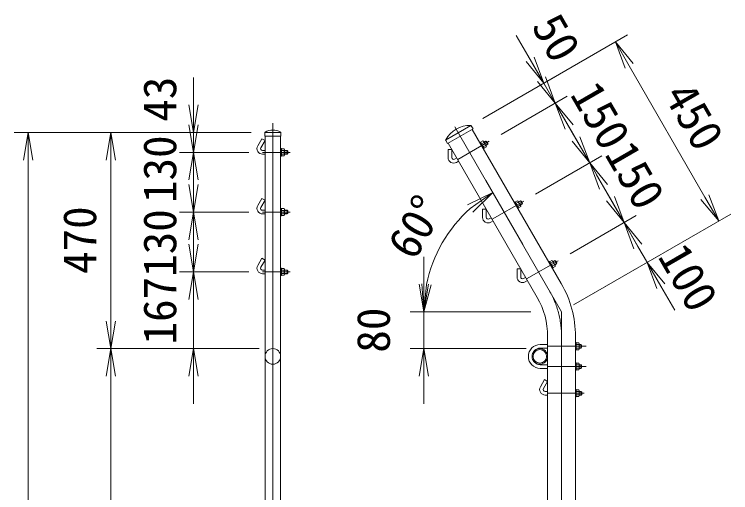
# Model space of a CAD drawing. Units: millimetres, scale not verified. Extents: x -6300 to 6300, y -4455 to 4455.
# Drawn here: x -1962 to -402, y 438 to 1478 of the extents above; entities that cross this region are included whole.
import ezdxf
from ezdxf.enums import TextEntityAlignment as Align

# ---------------------------------------------------------------- set-up
doc = ezdxf.new("R2010")
doc.units = ezdxf.units.MM
doc.header["$LTSCALE"] = 30
doc.linetypes.add('USER1', pattern=[50.8, 31.75, -6.35, 6.35, -6.35])
for name, color, linetype, lineweight in [('0-0_D-STR1', 1, 'Continuous', 18), ('0-1_D-STR3', 3, 'Continuous', 13), ('0-2_D-BMK', 2, 'USER1', 13), ('0-6_D-STR-DIM', 7, 'Continuous', 9), ('0-7_0', 7, 'Continuous', 9)]:
    doc.layers.add(name, color=color, linetype=linetype, lineweight=lineweight)
doc.styles.add('ＭＳ ゴシック', font='')
doc.styles.get('ＭＳ ゴシック').set_extended_font_data('MS Gothic')

# ---------------------------------------------------------------- blocks, each defined once
blk = doc.blocks.new('_Open')
at = {"layer": '0-7_0'}
blk.add_line((-30, 5), (0, 0), dxfattribs=at)
blk.add_lwpolyline([(-30, -5), (0, 0), (-30, 0)], dxfattribs=at)

msp = doc.modelspace()

# ---------------------------------------------------------------- linework, layer by layer
at = {"layer": '0-0_D-STR1'}
for p, q in [((-968.11, 1236.55), (-1023.13, 1204.78)), ((-967.35, 1235.9), (-963.32, 1228.92)), ((-1416.79, 1221.28), (-1416.79, 1212.95)), ((-1416.79, 1220.95), (-1381.79, 1220.95)), ((-1381.79, 1221.28), (-1381.79, 1212.95)), ((-963.32, 1228.92), (-1018.92, 1196.82)), ((-771.22, 892.49), (-964.93, 1227.99)), ((-1416.79, 1212.95), (-1381.79, 1212.95)), ((-1416.29, -1002.05), (-1416.29, 1212.95)), ((-1382.29, -1002.05), (-1382.29, 1212.95)), ((-1022.95, 1203.8), (-1018.92, 1196.82)), ((-1017.32, 1197.74), (-823.62, 862.24))]:
    msp.add_line(p, q, dxfattribs=at)
msp.add_lwpolyline([(-800.87, 777.36), (-800.87, -1399.05), (-740.37, -1399.05), (-740.37, 777.36)], dxfattribs=at)
for centre, radius in [((-1399.29, 733.95), 17), ((-817.87, 733.95), 17), ((-817.87, 733.95), 14.7)]:
    msp.add_circle(centre, radius, dxfattribs=at)
for centre, radius, start, end in [((-969.54, 1175.48), 61.17, 89.14927, 150.85073), ((-968.65, 1235.15), 1.5, 30, 89.14927), ((-1415.79, 1221.28), 1, 122.29827, 180), ((-1399.29, 1190.73), 35.72, 61.52136, 118.47864), ((-1382.79, 1221.28), 1, 0, 57.70173), ((-1021.65, 1204.55), 1.5, 150.85073, 210), ((-970.62, 777.36), 230.25, 0, 30), ((-970.62, 777.36), 169.75, 0, 30)]:
    msp.add_arc(centre, radius, start, end, dxfattribs=at)
at = {"layer": '0-1_D-STR3'}
for p, q in [((-1423.22, 1207.54), (-1432.22, 1191.95)), ((-1416.29, 1203.54), (-1425.29, 1187.95)), ((-1416.29, 1203.54), (-1423.22, 1207.54)), ((-946.79, 1199.78), (-941.77, 1202.68)), ((-940.37, 1201.66), (-934.59, 1191.65)), ((-939.41, 1200), (-935.37, 1202.33)), ((-939.06, 1199.39), (-934.42, 1202.08)), ((-935.37, 1202.33), (-931.37, 1195.4)), ((-933.73, 1201.89), (-935.37, 1202.33)), ((-933.73, 1201.89), (-930.93, 1197.04)), ((-933.73, 1201.89), (-930.93, 1197.04)), ((-1382.29, 1185.95), (-1380.69, 1185.95)), ((-1380.69, 1185.95), (-1380.69, 1169.95)), ((-948.43, 1199.42), (-947.04, 1200.22)), ((-947.04, 1200.22), (-939.04, 1186.36)), ((-946.79, 1199.78), (-939.29, 1186.79)), ((-939.89, 1199.43), (-944.92, 1196.53)), ((-936.14, 1192.94), (-941.17, 1190.04)), ((-939.29, 1186.79), (-934.27, 1189.69)), ((-935.76, 1193.68), (-931.12, 1196.36)), ((-935.41, 1193.07), (-931.37, 1195.4)), ((-931.37, 1195.4), (-930.93, 1197.04)), ((-1421.83, 1181.95), (-1416.29, 1181.95)), ((-1421.83, 1173.95), (-1416.29, 1173.95)), ((-1380.69, 1185.45), (-1380.69, 1170.45)), ((-1380.69, 1185.45), (-1374.89, 1185.45)), ((-1380.69, 1185.45), (-1380.69, 1170.45)), ((-1374.89, 1181.7), (-1380.69, 1181.7)), ((-1374.89, 1174.2), (-1380.69, 1174.2)), ((-1380.69, 1170.45), (-1374.89, 1170.45)), ((-1374.19, 1183.87), (-1374.19, 1172.31)), ((-1374.19, 1181.95), (-1368.03, 1181.95)), ((-1374.19, 1181.25), (-1367.33, 1181.25)), ((-1374.19, 1174.65), (-1367.33, 1174.65)), ((-1374.19, 1173.95), (-1368.03, 1173.95)), ((-1368.03, 1181.95), (-1368.03, 1173.95)), ((-1366.83, 1180.75), (-1368.03, 1181.95)), ((-1368.03, 1173.95), (-1366.83, 1175.15)), ((-1366.83, 1180.75), (-1366.83, 1175.15)), ((-1366.83, 1180.75), (-1366.83, 1175.15)), ((-1017.61, 1184.4), (-1017.61, 1166.4)), ((-1009.61, 1184.4), (-1017.61, 1184.4)), ((-1009.61, 1184.4), (-1009.61, 1166.4)), ((-1003.61, 1162.93), (-998.82, 1165.7)), ((-999.61, 1156), (-994.82, 1158.77)), ((-1423.22, 1077.54), (-1432.22, 1061.95)), ((-1416.29, 1073.54), (-1423.22, 1077.54)), ((-1416.29, 1073.54), (-1425.29, 1057.95)), ((-873.43, 1069.51), (-872.04, 1070.31)), ((-872.04, 1070.31), (-864.04, 1056.45)), ((-871.79, 1069.88), (-866.77, 1072.78)), ((-871.79, 1069.88), (-864.29, 1056.89)), ((-864.89, 1069.53), (-869.92, 1066.63)), ((-861.14, 1063.04), (-866.17, 1060.14)), ((-865.37, 1071.76), (-859.59, 1061.74)), ((-864.41, 1070.1), (-860.37, 1072.43)), ((-864.06, 1069.49), (-859.42, 1072.17)), ((-860.76, 1063.78), (-856.12, 1066.46)), ((-860.41, 1063.17), (-856.37, 1065.5)), ((-860.37, 1072.43), (-856.37, 1065.5)), ((-858.73, 1071.99), (-860.37, 1072.43)), ((-858.73, 1071.99), (-855.93, 1067.14)), ((-858.73, 1071.99), (-855.93, 1067.14)), ((-856.37, 1065.5), (-855.93, 1067.14)), ((-1421.83, 1051.95), (-1416.29, 1051.95)), ((-1382.29, 1055.95), (-1380.69, 1055.95)), ((-1380.69, 1055.95), (-1380.69, 1039.95)), ((-1380.69, 1055.45), (-1380.69, 1040.45)), ((-1380.69, 1055.45), (-1374.89, 1055.45)), ((-1380.69, 1055.45), (-1380.69, 1040.45)), ((-1374.89, 1051.7), (-1380.69, 1051.7)), ((-1374.19, 1053.87), (-1374.19, 1042.31)), ((-1374.19, 1051.95), (-1368.03, 1051.95)), ((-1374.19, 1051.25), (-1367.33, 1051.25)), ((-1368.03, 1051.95), (-1368.03, 1043.95)), ((-1366.83, 1050.75), (-1368.03, 1051.95)), ((-1368.03, 1043.95), (-1366.83, 1045.15)), ((-1366.83, 1050.75), (-1366.83, 1045.15)), ((-1366.83, 1050.75), (-1366.83, 1045.15)), ((-942.61, 1054.49), (-942.61, 1036.49)), ((-934.61, 1054.49), (-942.61, 1054.49)), ((-934.61, 1054.49), (-934.61, 1036.49)), ((-864.29, 1056.89), (-859.27, 1059.79)), ((-1421.83, 1043.95), (-1416.29, 1043.95)), ((-1374.89, 1044.2), (-1380.69, 1044.2)), ((-1380.69, 1040.45), (-1374.89, 1040.45)), ((-1374.19, 1044.65), (-1367.33, 1044.65)), ((-1374.19, 1043.95), (-1368.03, 1043.95)), ((-928.61, 1033.03), (-923.82, 1035.8)), ((-924.61, 1026.1), (-919.82, 1028.87)), ((-1423.22, 947.54), (-1432.22, 931.95)), ((-1416.29, 943.54), (-1425.29, 927.95)), ((-1416.29, 943.54), (-1423.22, 947.54)), ((-798.43, 939.61), (-797.04, 940.41)), ((-797.04, 940.41), (-789.04, 926.55)), ((-796.79, 939.97), (-791.77, 942.87)), ((-796.79, 939.97), (-789.29, 926.98)), ((-789.89, 939.63), (-794.92, 936.73)), ((-790.37, 941.86), (-784.59, 931.84)), ((-789.41, 940.19), (-785.37, 942.53)), ((-789.06, 939.59), (-784.42, 942.27)), ((-785.76, 933.87), (-781.12, 936.55)), ((-785.37, 942.53), (-781.37, 935.6)), ((-783.73, 942.09), (-785.37, 942.53)), ((-783.73, 942.09), (-780.93, 937.24)), ((-783.73, 942.09), (-780.93, 937.24)), ((-781.37, 935.6), (-780.93, 937.24)), ((-1421.83, 921.95), (-1416.29, 921.95)), ((-1382.29, 925.95), (-1380.69, 925.95)), ((-1380.69, 925.95), (-1380.69, 909.95)), ((-1380.69, 925.45), (-1380.69, 910.45)), ((-1380.69, 925.45), (-1374.89, 925.45)), ((-1380.69, 925.45), (-1380.69, 910.45)), ((-1374.89, 921.7), (-1380.69, 921.7)), ((-1374.19, 923.87), (-1374.19, 912.31)), ((-1374.19, 921.95), (-1368.03, 921.95)), ((-1374.19, 921.25), (-1367.33, 921.25)), ((-1368.03, 921.95), (-1368.03, 913.95)), ((-1366.83, 920.75), (-1368.03, 921.95)), ((-1366.83, 920.75), (-1366.83, 915.15)), ((-1366.83, 920.75), (-1366.83, 915.15)), ((-867.61, 924.59), (-867.61, 906.59)), ((-859.61, 924.59), (-867.61, 924.59)), ((-859.61, 924.59), (-859.61, 906.59)), ((-786.14, 933.13), (-791.17, 930.23)), ((-789.29, 926.98), (-784.27, 929.88)), ((-785.41, 933.27), (-781.37, 935.6)), ((-1421.83, 913.95), (-1416.29, 913.95)), ((-1374.89, 914.2), (-1380.69, 914.2)), ((-1380.69, 910.45), (-1374.89, 910.45)), ((-1374.19, 914.65), (-1367.33, 914.65)), ((-1374.19, 913.95), (-1368.03, 913.95)), ((-1368.03, 913.95), (-1366.83, 915.15)), ((-853.61, 903.13), (-848.82, 905.89)), ((-849.61, 896.2), (-844.82, 898.97)), ((-816.87, 759.95), (-800.87, 759.95)), ((-816.87, 751.95), (-800.87, 751.95)), ((-740.37, 763.95), (-738.77, 763.95)), ((-738.77, 763.95), (-738.77, 747.95)), ((-738.77, 763.45), (-732.97, 763.45)), ((-738.77, 763.45), (-738.77, 748.45)), ((-732.97, 759.7), (-738.77, 759.7)), ((-732.97, 752.2), (-738.77, 752.2)), ((-732.27, 761.87), (-732.27, 750.31)), ((-732.27, 759.95), (-728.07, 759.95)), ((-732.27, 759.25), (-727.37, 759.25)), ((-732.27, 752.65), (-727.37, 752.65)), ((-732.27, 751.95), (-728.07, 751.95)), ((-728.07, 751.95), (-726.87, 753.15)), ((-726.87, 758.75), (-726.87, 753.15)), ((-738.77, 748.45), (-732.97, 748.45)), ((-740.37, 719.95), (-738.77, 719.95)), ((-738.77, 719.95), (-738.77, 703.95)), ((-732.27, 706.03), (-732.27, 717.6)), ((-816.87, 715.95), (-800.87, 715.95)), ((-816.87, 707.95), (-800.87, 707.95)), ((-732.97, 715.7), (-738.77, 715.7)), ((-732.97, 708.2), (-738.77, 708.2)), ((-738.77, 704.45), (-732.97, 704.45)), ((-732.27, 715.95), (-728.07, 715.95)), ((-732.27, 715.25), (-727.37, 715.25)), ((-732.27, 708.65), (-727.37, 708.65)), ((-732.27, 707.95), (-728.07, 707.95)), ((-726.87, 714.75), (-728.07, 715.95)), ((-728.07, 715.95), (-728.07, 707.95)), ((-728.07, 707.95), (-726.87, 709.15)), ((-726.87, 714.75), (-726.87, 709.15)), ((-807.8, 683.54), (-816.8, 667.95)), ((-800.87, 679.54), (-809.87, 663.95)), ((-800.87, 679.54), (-807.8, 683.54)), ((-806.41, 657.95), (-800.87, 657.95)), ((-740.37, 661.95), (-738.77, 661.95)), ((-738.77, 661.95), (-738.77, 645.95)), ((-738.77, 661.45), (-738.77, 646.45)), ((-738.77, 661.45), (-732.97, 661.45)), ((-732.97, 657.7), (-738.77, 657.7)), ((-732.27, 659.87), (-732.27, 648.31)), ((-732.27, 657.95), (-727.61, 657.95)), ((-732.27, 657.25), (-726.91, 657.25)), ((-727.61, 657.95), (-727.61, 649.95)), ((-726.41, 656.75), (-727.61, 657.95)), ((-726.41, 656.75), (-726.41, 651.15)), ((-726.41, 656.75), (-726.41, 651.15)), ((-806.41, 649.95), (-800.87, 649.95)), ((-732.97, 650.2), (-738.77, 650.2)), ((-738.77, 646.45), (-732.97, 646.45)), ((-732.27, 650.65), (-726.91, 650.65)), ((-732.27, 649.95), (-727.61, 649.95)), ((-727.61, 649.95), (-726.41, 651.15))]:
    msp.add_line(p, q, dxfattribs=at)
for points in [[(-1382.29, 1185.95), (-1382.29, 1169.95), (-1380.69, 1169.95)], [(-948.43, 1199.42), (-940.43, 1185.56), (-939.04, 1186.36)], [(-873.43, 1069.51), (-865.43, 1055.65), (-864.04, 1056.45)], [(-1382.29, 1055.95), (-1382.29, 1039.95), (-1380.69, 1039.95)], [(-798.43, 939.61), (-790.43, 925.75), (-789.04, 926.55)], [(-1382.29, 925.95), (-1382.29, 909.95), (-1380.69, 909.95)], [(-740.37, 763.95), (-740.37, 747.95), (-738.77, 747.95)], [(-726.87, 758.75), (-728.07, 759.95), (-728.07, 751.95)], [(-740.37, 719.95), (-740.37, 703.95), (-738.77, 703.95)], [(-738.77, 704.45), (-738.77, 719.45), (-732.97, 719.45)], [(-740.37, 661.95), (-740.37, 645.95), (-738.77, 645.95)]]:
    msp.add_lwpolyline(points, dxfattribs=at)
for centre, radius, start, end in [((-942.65, 1200.01), 2.81, 348.21899, 71.78101), ((-1421.83, 1185.95), 12, 150, 270), ((-1421.83, 1185.95), 4, 150, 270), ((-946.41, 1191.34), 10.39, 8.85295, 51.14705), ((-937.08, 1190.24), 2.86, 349.0514, 70.9486), ((-1384.59, 1177.95), 10.39, 338.85295, 21.14705), ((-1376.99, 1183.58), 2.81, 318.21899, 41.78101), ((-1377.05, 1172.33), 2.86, 319.0514, 40.9486), ((-1005.61, 1166.4), 12, 180, 300), ((-1005.61, 1166.4), 4, 180, 300), ((-1421.83, 1055.95), 12, 150, 270), ((-867.65, 1070.11), 2.81, 348.21899, 71.78101), ((-871.41, 1061.44), 10.39, 8.85295, 51.14705), ((-862.08, 1060.33), 2.86, 349.0514, 70.9486), ((-1421.83, 1055.95), 4, 150, 270), ((-1384.59, 1047.95), 10.39, 338.85295, 21.14705), ((-1376.99, 1053.58), 2.81, 318.21899, 41.78101), ((-1377.05, 1042.33), 2.86, 319.0514, 40.9486), ((-930.61, 1036.49), 12, 180, 300), ((-930.61, 1036.49), 4, 180, 300), ((-792.65, 940.2), 2.81, 348.21899, 71.78101), ((-796.41, 931.53), 10.39, 8.85295, 51.14705), ((-1421.83, 925.95), 12, 150, 270), ((-1421.83, 925.95), 4, 150, 270), ((-1384.59, 917.95), 10.39, 338.85295, 21.14705), ((-1376.99, 923.58), 2.81, 318.21899, 41.78101), ((-787.08, 930.43), 2.86, 349.0514, 70.9486), ((-1377.05, 912.33), 2.86, 319.0514, 40.9486), ((-855.61, 906.59), 12, 180, 300), ((-855.61, 906.59), 4, 180, 300), ((-816.87, 733.95), 26, 90, 270), ((-816.87, 733.95), 18, 90, 270), ((-742.67, 755.95), 10.39, 338.85295, 21.14705), ((-735.07, 761.58), 2.81, 318.21899, 41.78101), ((-735.13, 750.33), 2.86, 319.0514, 40.9486), ((-735.13, 717.58), 2.86, 319.0514, 40.9486), ((-742.67, 711.95), 10.39, 338.85295, 21.14705), ((-735.07, 706.33), 2.81, 318.21899, 41.78101), ((-806.41, 661.95), 12, 150, 270), ((-806.41, 661.95), 4, 150, 270), ((-742.67, 653.95), 10.39, 338.85295, 21.14705), ((-735.07, 659.58), 2.81, 318.21899, 41.78101), ((-735.13, 648.33), 2.86, 319.0514, 40.9486)]:
    msp.add_arc(centre, radius, start, end, dxfattribs=at)
at = {"layer": '0-2_D-BMK'}
for p, q in [((-1399.29, 1241.45), (-1399.29, -1034.05)), ((-996.82, 1162.24), (-928.1, 1201.91)), ((-1421.83, 1177.95), (-1361.94, 1177.95)), ((-921.82, 1032.33), (-853.1, 1072.01)), ((-1421.83, 1047.95), (-1361.94, 1047.95)), ((-846.82, 902.43), (-778.1, 942.11)), ((-1421.83, 917.95), (-1361.94, 917.95)), ((-800.87, 755.95), (-717.28, 755.95)), ((-800.87, 711.95), (-717.28, 711.95)), ((-800.87, 653.95), (-721.52, 653.95))]:
    msp.add_line(p, q, dxfattribs=at)
msp.add_lwpolyline([(-770.62, -1414.05), (-770.62, 830.95), (-1003.12, 1233.65)], dxfattribs=at)
msp.add_arc((-970.62, 777.36), 200, 0, 30, dxfattribs=at)
at = {"layer": '0-6_D-STR-DIM'}
for p, q in [((-942.13, 1251.55), (-627.35, 1433.29)), ((-839.21, 1380.25), (-869.21, 1432.21)), ((-814.21, 1336.95), (-844.21, 1388.91)), ((-458.33, 1080.54), (-623.33, 1366.33)), ((-942.13, 1251.55), (-783.23, 1343.29)), ((-1572.25, 1280.95), (-1572.25, 1340.95)), ((-784.21, 1284.99), (-809.21, 1328.29)), ((-1572.25, 1237.95), (-1572.25, 1297.95)), ((-902.12, 1216.91), (-758.23, 1299.99)), ((-902.12, 1216.91), (-758.23, 1299.99)), ((-709.21, 1155.08), (-784.21, 1284.99)), ((-739.21, 1207.04), (-769.21, 1259.01)), ((-754.21, 1233.03), (-724.21, 1181.06)), ((-1446.79, 1220.95), (-1962.25, 1220.95)), ((-1446.79, 1220.95), (-1782.25, 1220.95)), ((-1446.79, 1220.95), (-1602.25, 1220.95)), ((-1572.25, 1220.95), (-1572.25, 1177.95)), ((-1451.83, 1177.95), (-1602.25, 1177.95)), ((-1451.83, 1177.95), (-1602.25, 1177.95)), ((-1572.25, 1177.95), (-1572.25, 1047.95)), ((-827.12, 1087.01), (-683.23, 1170.08)), ((-827.12, 1087.01), (-683.23, 1170.08)), ((-1932.25, 1160.95), (-1932.25, -959.05)), ((-1752.25, 810.95), (-1752.25, 1160.95)), ((-1572.25, 1107.95), (-1572.25, 1167.95)), ((-634.21, 1025.18), (-709.21, 1155.08)), ((-664.21, 1077.14), (-694.21, 1129.1)), ((-1572.25, 1117.95), (-1572.25, 1057.95)), ((-855.02, 977.13), (-935.62, 1116.74)), ((-679.21, 1103.12), (-649.21, 1051.16)), ((-1451.83, 1047.95), (-1602.25, 1047.95)), ((-1451.83, 1047.95), (-1602.25, 1047.95)), ((-1572.25, 1047.95), (-1572.25, 917.95)), ((-1572.25, 977.95), (-1572.25, 1037.95)), ((-752.12, 957.11), (-608.23, 1040.18)), ((-752.12, 957.11), (-608.23, 1040.18)), ((-744.64, 845.95), (-402.35, 1043.58)), ((-584.21, 938.58), (-634.21, 1025.18)), ((-1572.25, 987.95), (-1572.25, 927.95)), ((-604.21, 973.22), (-574.21, 921.26)), ((-744.64, 845.95), (-558.23, 953.58)), ((-1070.62, 890.95), (-1070.62, 950.95)), ((-1451.83, 917.95), (-1602.25, 917.95)), ((-1451.83, 917.95), (-1602.25, 917.95)), ((-1572.25, 917.95), (-1572.25, 750.95)), ((-554.21, 886.62), (-524.21, 834.65)), ((-1572.25, 857.95), (-1572.25, 797.95)), ((-837.82, 830.95), (-1100.62, 830.95)), ((-1054.31, 830.95), (-1100.62, 830.95)), ((-1070.62, 750.95), (-1070.62, 830.95)), ((-1429.29, 750.95), (-1782.25, 750.95)), ((-1429.29, 750.95), (-1782.25, 750.95)), ((-1429.29, 750.95), (-1602.25, 750.95)), ((-847.87, 750.95), (-1100.62, 750.95)), ((-1752.25, -959.05), (-1752.25, 690.95)), ((-1572.25, 690.95), (-1572.25, 630.95)), ((-1070.62, 690.95), (-1070.62, 630.95))]:
    msp.add_line(p, q, dxfattribs=at)
msp.add_arc((-770.62, 830.95), 300, 131.47834, 168.52166, dxfattribs=at)

# ---------------------------------------------------------------- block references
at = {"layer": '0-6_D-STR-DIM', "xscale": 2, "yscale": 2}
for p, rotation in [((-653.33, 1418.29), 120), ((-809.21, 1328.29), 300), ((-784.21, 1284.99), 300), ((-1572.25, 1220.95), 270), ((-784.21, 1284.99), 120), ((-1572.25, 1177.95), 270), ((-1932.25, 1220.95), 90), ((-1752.25, 1220.95), 90), ((-709.21, 1155.08), 300), ((-1572.25, 1177.95), 90), ((-709.21, 1155.08), 120), ((-1572.25, 1047.95), 270), ((-920.62, 1090.76), 35.73917), ((-634.21, 1025.18), 300), ((-428.33, 1028.58), 300), ((-1572.25, 1047.95), 90), ((-634.21, 1025.18), 120), ((-1572.25, 917.95), 270), ((-584.21, 938.58), 120), ((-1572.25, 917.95), 90), ((-1070.62, 830.95), 270), ((-1070.62, 830.95), 264.26083), ((-1752.25, 750.95), 270), ((-1752.25, 750.95), 90), ((-1572.25, 750.95), 90), ((-1070.62, 750.95), 90)]:
    msp.add_blockref('_Open', p, dxfattribs=dict(at, rotation=rotation))

# ---------------------------------------------------------------- texts
at = {"layer": '0-6_D-STR-DIM', "style": 'ＭＳ ゴシック'}
for s, rotation, p in [('50', 300, (-856.25, 1441.42)), ('43', 90, (-1587.87, 1244.48)), ('150', 300, (-772.04, 1293.14)), ('450', 300, (-568.44, 1291.5)), ('130', 90, (-1587.87, 1067.62)), ('150', 300, (-697.04, 1163.24)), ('60°', 60, (-1072.23, 928.79)), ('470', 90, (-1762.38, 913.2)), ('130', 90, (-1587.87, 906.98)), ('100', 300, (-581.19, 940.82)), ('167', 90, (-1587.87, 759.83)), ('80', 90, (-1122.75, 742.01))]:
    msp.add_text(s, height=72.14, rotation=rotation, dxfattribs=at).set_placement(p, align=Align.BOTTOM_LEFT)

doc.saveas('drawing.dxf')
